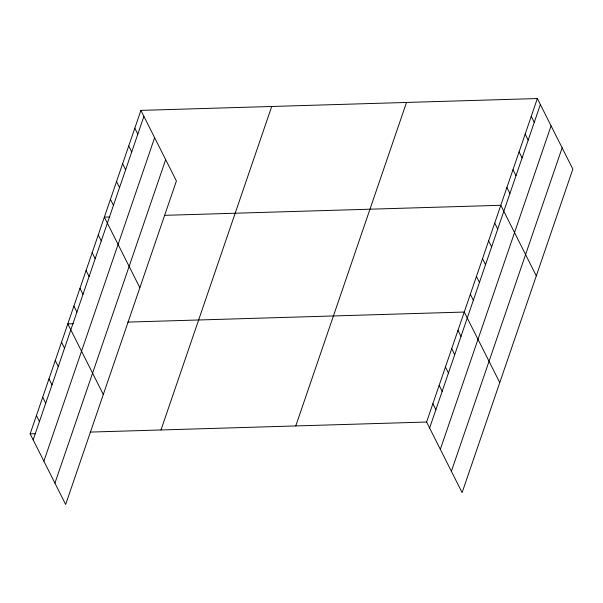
<?xml version="1.0" encoding="UTF-8"?>
<svg xmlns="http://www.w3.org/2000/svg" width="603" height="603" viewBox="0 0 603 603"><rect width="100%" height="100%" fill="white"/><g stroke="black" fill="none" stroke-linecap="round" stroke-linejoin="round"><path stroke-width="0.9" d="M140.898 110.387L176.4 180.968L65.652 504.462L30.15 433.874L140.898 110.387L537.348 98.538L572.85 169.126L462.102 492.613L426.6 422.032L537.348 98.538M33.165 439.866L143.906 116.371M43.883 461.182L154.632 137.695M54.926 483.146L165.674 159.652M160.978 429.969L271.727 106.475M295.772 425.937L406.52 102.45M429.615 428.017L540.363 104.53M440.333 449.333L551.082 125.846M451.383 471.297L562.132 147.81M109.799 216.974L104.349 217.14L139.851 287.721M164.31 215.346L500.807 205.291L536.301 275.873M73.257 323.728L67.807 323.886L103.301 394.475M127.768 322.1L464.257 312.045L499.759 382.626M30.15 433.874L35.6 433.715M90.111 432.087L426.6 422.032M531.258 116.334L534.273 122.319M525.168 134.122L528.183 140.107M519.077 151.911L522.085 157.903M512.987 169.707L515.995 175.692M506.897 187.495L509.904 193.488M494.709 223.08L497.724 229.072M488.618 240.876L491.633 246.861M482.528 258.664L485.543 264.657M476.438 276.46L479.453 282.445M470.348 294.249L473.363 300.241M457.979 330.376L460.994 336.361M451.707 348.707L454.715 354.692M445.429 367.039L448.444 373.023M439.157 385.37L442.165 391.355M432.879 403.701L435.894 409.686M134.808 128.175L137.816 134.168M128.71 145.971L131.725 151.956M122.62 163.76L125.635 169.752M116.53 181.556L119.545 187.541M110.439 199.344L113.454 205.337M98.259 234.929L101.274 240.921M92.169 252.725L95.176 258.71M86.078 270.513L89.086 276.506M79.988 288.309L82.995 294.294M73.898 306.098L76.905 312.083M61.529 342.218L64.544 348.21M55.25 360.549L58.265 366.541M48.979 378.88L51.986 384.872M42.7 397.211L45.715 403.203M36.429 415.542L39.436 421.535"/></g></svg>
